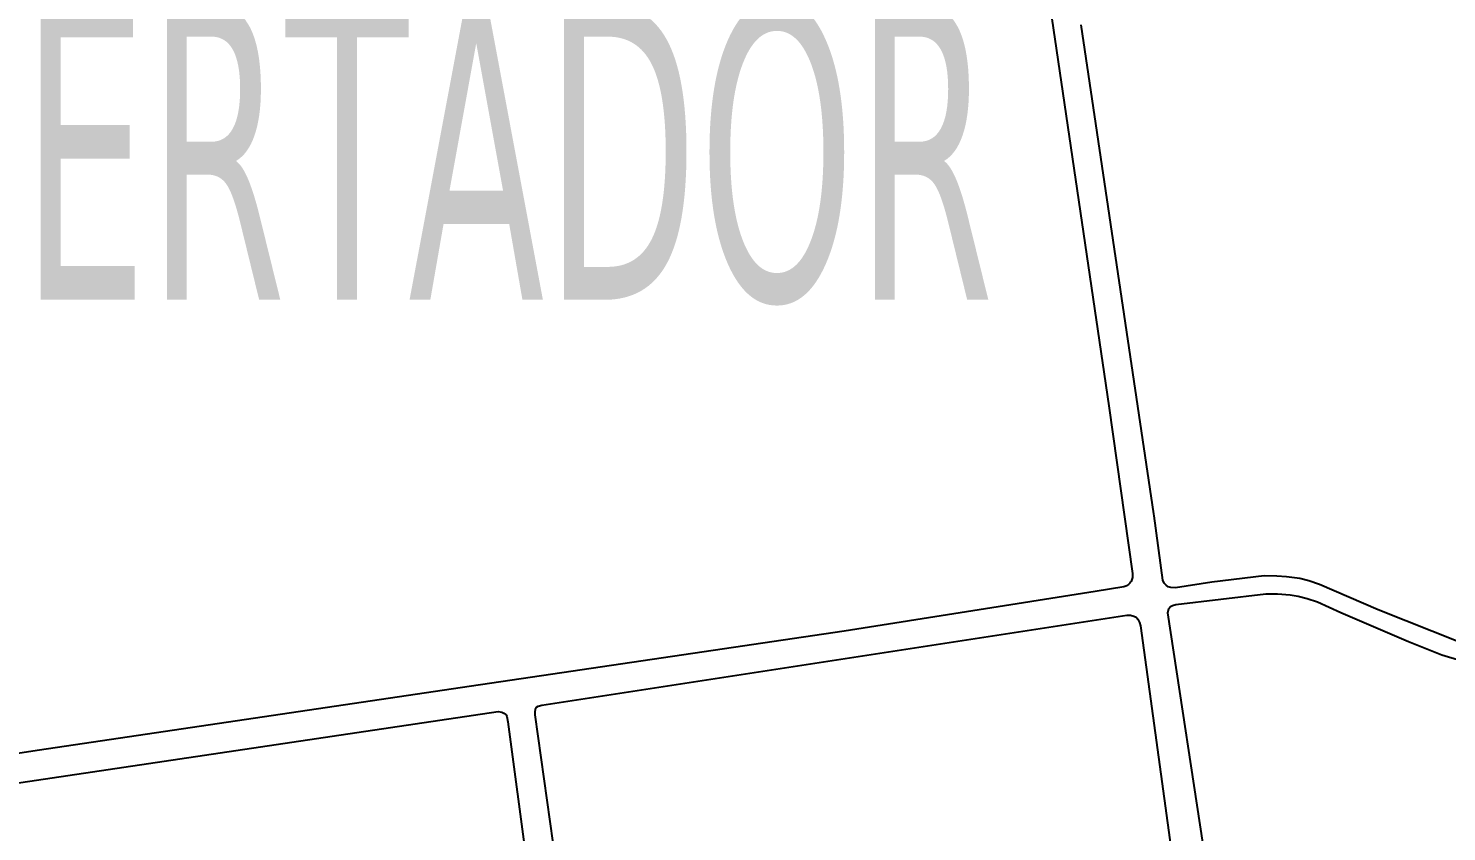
# Model space of a CAD drawing. Header units: metres. Extents: x 2 to 659295185, y -28 to 1124222152.
# Drawn here: x 658139.1 to 658621.4, y 1124750.2 to 1125023.4 of the extents above; entities that cross this region are included whole.
import ezdxf

# ---------------------------------------------------------------- set-up
doc = ezdxf.new("R2010")
doc.units = ezdxf.units.M
doc.header["$MEASUREMENT"] = 0
doc.layers.add('MANZANA', color=30, linetype='CONTINUOUS')
doc.layers.add('TEXTOS', color=7, linetype='CONTINUOUS')
doc.styles.get("Standard").update_dxf_attribs({"font": 'tahoma.ttf'})

msp = doc.modelspace()

# ---------------------------------------------------------------- linework, layer by layer
at = {"layer": 'MANZANA', "lineweight": -2}
for p, q in [((658476.9722, 1125095.67), (658506.5748, 1124894.9509)), ((658521.8626, 1124858.3083), (658497.1251, 1125024.5345)), ((658506.5748, 1124894.9509), (658514.6145, 1124837.9225)), ((658521.9698, 1124857.6385), (658521.8626, 1124858.3083)), ((658524.9218, 1124835.7529), (658521.9698, 1124857.6385)), ((658513.4189, 1124834.4832), (658513.2045, 1124834.2632)), ((658513.6415, 1124834.7131), (658513.4189, 1124834.4832)), ((658513.8559, 1124835.0431), (658513.6415, 1124834.7131)), ((658514.0785, 1124835.263), (658513.8559, 1124835.0431)), ((658514.2929, 1124835.593), (658514.0785, 1124835.263)), ((658514.4001, 1124835.9329), (658514.2929, 1124835.593)), ((658514.5073, 1124836.2628), (658514.4001, 1124835.9329)), ((658514.6145, 1124836.5928), (658514.5073, 1124836.2628)), ((658514.6145, 1124837.9225), (658514.6145, 1124837.5926)), ((658514.6145, 1124837.5926), (658514.6145, 1124837.2626)), ((658514.6145, 1124837.2626), (658514.6145, 1124836.9227)), ((658514.6145, 1124836.9227), (658514.6145, 1124836.5928)), ((658525.3671, 1124834.6532), (658524.9218, 1124835.7529)), ((658526.0268, 1124833.9933), (658525.3671, 1124834.6532)), ((658541.5784, 1124835.0531), (658529.2014, 1124833.1235)), ((658559.3235, 1124837.1227), (658541.5784, 1124835.0531)), ((658563.702, 1124837.0327), (658559.3235, 1124837.1227)), ((658566.9921, 1124836.8327), (658563.702, 1124837.0327)), ((658569.7297, 1124836.5128), (658566.9921, 1124836.8327)), ((658571.4861, 1124836.2928), (658569.7297, 1124836.5128)), ((658574.5618, 1124835.423), (658571.4861, 1124836.2928)), ((658578.1817, 1124834.2232), (658574.5618, 1124835.423)), ((658501.9242, 1124831.8937), (658416.5219, 1124818.3465)), ((658511.6707, 1124833.4834), (658501.9242, 1124831.8937)), ((658512.0006, 1124833.5934), (658511.6707, 1124833.4834)), ((658512.3304, 1124833.7134), (658512.0006, 1124833.5934)), ((658512.5448, 1124833.8233), (658512.3304, 1124833.7134)), ((658512.8746, 1124834.0433), (658512.5448, 1124833.8233)), ((658513.2045, 1124834.2632), (658512.8746, 1124834.0433)), ((658526.6864, 1124833.4434), (658526.0268, 1124833.9933)), ((658527.6677, 1124833.2234), (658526.6864, 1124833.4434)), ((658529.2014, 1124833.1235), (658527.6677, 1124833.2234)), ((658529.3416, 1124827.4846), (658559.8924, 1124831.0439)), ((658559.8924, 1124831.0439), (658563.9494, 1124831.0639)), ((658563.9494, 1124831.0639), (658568.2207, 1124830.754)), ((658568.2207, 1124830.754), (658570.9666, 1124830.2141)), ((658570.9666, 1124830.2141), (658573.9269, 1124829.4442)), ((658598.1614, 1124825.575), (658578.1817, 1124834.2232)), ((658526.6122, 1124824.5952), (658526.9338, 1124826.0349)), ((658526.9338, 1124826.0349), (658527.478, 1124826.8048)), ((658527.478, 1124826.8048), (658528.1377, 1124827.1447)), ((658528.1377, 1124827.1447), (658529.3416, 1124827.4846)), ((658573.9269, 1124829.4442), (658577.5468, 1124828.3544)), ((658577.5468, 1124828.3544), (658585.4546, 1124824.7452)), ((658585.4546, 1124824.7452), (658608.3945, 1124814.8972)), ((658625.818, 1124814.6372), (658598.1614, 1124825.575)), ((658313.7457, 1124793.2316), (658512.7015, 1124823.7554)), ((658512.7015, 1124823.7554), (658513.9054, 1124823.7654)), ((658513.9054, 1124823.7654), (658515.0021, 1124823.4354)), ((658515.0021, 1124823.4354), (658515.8844, 1124823.1055)), ((658515.8844, 1124823.1055), (658516.4368, 1124822.4456)), ((658516.4368, 1124822.4456), (658516.9893, 1124821.3459)), ((658516.9893, 1124821.3459), (658517.3191, 1124820.1261)), ((658517.3191, 1124820.1261), (658531.5927, 1124715.8973)), ((658545.0169, 1124703.5698), (658526.6122, 1124824.5952)), ((658416.5219, 1124818.3465), (658292.892, 1124800.1002)), ((658608.3945, 1124814.8972), (658619.815, 1124810.2981)), ((658619.815, 1124810.2981), (658626.1808, 1124808.3385)), ((658292.892, 1124800.1002), (658142.1167, 1124777.7547)), ((658242.4604, 1124782.6238), (658298.8537, 1124791.062)), ((658298.8537, 1124791.062), (658300.1648, 1124790.8421)), ((658311.4534, 1124790.7821), (658311.5606, 1124791.7819)), ((658311.5606, 1124791.7819), (658311.8822, 1124792.5517)), ((658311.8822, 1124792.5517), (658312.4347, 1124792.8917)), ((658312.4347, 1124792.8917), (658313.7457, 1124793.2316)), ((658300.1648, 1124790.8421), (658300.8245, 1124790.5121)), ((658300.8245, 1124790.5121), (658301.5996, 1124789.8523)), ((658301.5996, 1124789.8523), (658301.8223, 1124789.3024)), ((658301.8223, 1124789.3024), (658302.1521, 1124787.5328)), ((658302.1521, 1124787.5328), (658315.3042, 1124689.8226)), ((658311.4616, 1124789.9023), (658311.4534, 1124790.7821)), ((658335.556, 1124619.6869), (658311.4616, 1124789.9023)), ((658112.374, 1124763.3577), (658242.4604, 1124782.6238)), ((658142.1167, 1124777.7547), (658092.2953, 1124770.2363))]:
    msp.add_line(p, q, dxfattribs=at)

# ---------------------------------------------------------------- texts
at = {"layer": 'TEXTOS', "color": 0, "width": 0.571429}
msp.add_text('BASE AÉREA EL LIBERTADOR', height=100.6994, dxfattribs=at).set_placement((657482.0287, 1124931.0435))

doc.saveas('drawing.dxf')
